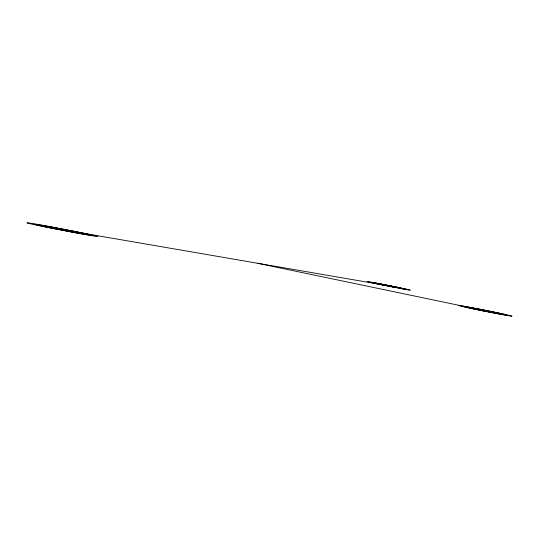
<?xml version="1.0" encoding="UTF-8"?>
<svg xmlns="http://www.w3.org/2000/svg" width="539" height="539" viewBox="0 0 539 539"><rect width="100%" height="100%" fill="white"/><g stroke="black" fill="none" stroke-linecap="round" stroke-linejoin="round"><path stroke-width="0.81" d="M62.847 229.729L388.814 285.865M386.133 285.279L384.502 285.003L386.611 285.481M391.503 286.452L393.113 286.728L389.488 285.933M385.567 285.023L380.797 284.114A16.264 0.377 11.6 0 0 377.623 283.541L375.872 283.271L382.164 284.72A15.975 0.364 11.6 0 0 386.746 285.657M387.723 285.582L380.19 284.134L397.411 287.583L386.638 285.299M392.116 286.714L396.92 287.637A15.954 0.364 11.6 0 0 400.053 288.197L401.703 288.446L395.33 286.984A16.244 0.377 11.6 0 0 390.836 286.068M486.468 310.828L474.926 308.746L496.19 312.984L480.256 309.804L490.888 311.926L487.923 311.239M387.44 285.724L391.011 286.431M394.353 287.294L385.345 285.515A26.485 0.6 11.6 0 1 377.657 283.945A17.086 0.391 11.6 0 1 370.866 282.497L367.214 281.54A17.282 0.398 11.6 0 1 370.192 281.991A27.287 0.633 11.6 0 1 375.501 282.955L392.17 286.202A27.24 0.633 11.6 0 1 399.608 287.725A18.286 0.418 11.6 0 1 406.702 289.234L410.267 290.157A17.005 0.384 11.6 0 1 407.578 289.766A26.438 0.6 11.6 0 1 402.377 288.823L386.045 285.582A21.243 0.485 11.6 0 1 379.914 284.329L371.546 282.409L373.904 282.766A21.755 0.505 11.6 0 1 378.142 283.534L391.503 286.135A21.728 0.505 11.6 0 1 397.479 287.354L405.988 289.302L403.812 288.978A21.21 0.478 11.6 0 1 399.642 288.23M257.655 263.275L485.578 310.868M97.815 236.446L96.225 236.372A25.966 0.822 11 0 1 88.888 235.213A40.371 1.253 11 0 1 78.384 233.34L49.379 227.781A40.627 1.26 11 0 1 38.033 225.457A26.391 0.829 11 0 1 29.477 223.57L26.95 222.843L29.14 223.025A26.822 0.856 11 0 1 37.103 224.318A42.379 1.374 11 0 1 47.742 226.218L75.662 231.588A42.103 1.368 11 0 1 86.483 233.798A28.075 0.903 11 0 1 95.45 235.772L97.815 236.446M90.889 235.112L89.575 235.051A20.832 0.66 11 0 1 83.653 234.108A32.441 1.011 11 0 1 75.238 232.612L52.128 228.179A32.603 1.017 11 0 1 43.093 226.333A21.109 0.66 11 0 1 36.261 224.817L34.206 224.231L35.904 224.372A21.385 0.68 11 0 1 42.231 225.396A33.721 1.091 11 0 1 50.727 226.912L73.149 231.224A33.546 1.085 11 0 1 81.84 233.003A22.443 0.721 11 0 1 89.029 234.58L90.889 235.112M83.936 233.778L82.912 233.724A15.671 0.499 11 0 1 78.431 233.01A24.437 0.768 11 0 1 72.111 231.885L54.85 228.576A24.531 0.768 11 0 1 48.106 227.195A15.826 0.499 11 0 1 42.985 226.063L41.422 225.619L42.662 225.713A15.981 0.512 11 0 1 47.365 226.474A25.158 0.808 11 0 1 53.732 227.613L70.609 230.854A25.064 0.808 11 0 1 77.165 232.194A16.824 0.539 11 0 1 82.561 233.38L83.936 233.778M76.942 232.437L48.598 227L76.942 232.437M69.915 231.09L55.739 228.368L69.915 231.09M477.15 308.692L467.791 306.934A34.92 0.99 11.8 0 0 461.795 305.903A22.038 0.62 11.8 0 0 458.884 305.546L464.638 307.048A21.701 0.606 11.8 0 0 473.559 308.968A33.553 0.923 11.8 0 0 483.274 310.956L503.797 314.891A33.506 0.916 11.8 0 0 509.591 315.881A21.621 0.593 11.8 0 0 512.05 316.144L506.37 314.675A23.345 0.647 11.8 0 0 497.113 312.687A34.873 0.984 11.8 0 0 487.788 310.781L477.15 308.692M478.814 309.116L471.315 307.715A27.812 0.788 11.8 0 0 466.531 306.893A17.592 0.492 11.8 0 0 464.241 306.61L468.883 307.823A17.376 0.485 11.8 0 0 476.004 309.359A26.937 0.741 11.8 0 0 483.739 310.942L500.118 314.082A26.903 0.741 11.8 0 0 504.767 314.877A17.329 0.478 11.8 0 0 506.775 315.093L502.267 313.92A18.649 0.519 11.8 0 0 494.842 312.33A27.779 0.782 11.8 0 0 487.35 310.794L478.814 309.116M480.485 309.554L474.852 308.497A20.765 0.586 11.8 0 0 471.281 307.884A13.165 0.371 11.8 0 0 469.59 307.681L473.101 308.591A13.051 0.364 11.8 0 0 478.423 309.736A20.273 0.559 11.8 0 0 484.204 310.922L496.453 313.274A20.26 0.559 11.8 0 0 499.956 313.866A13.017 0.357 11.8 0 0 501.486 314.042L498.137 313.166A13.96 0.391 11.8 0 0 492.552 311.966A20.752 0.579 11.8 0 0 486.912 310.814L480.485 309.554"/></g></svg>
